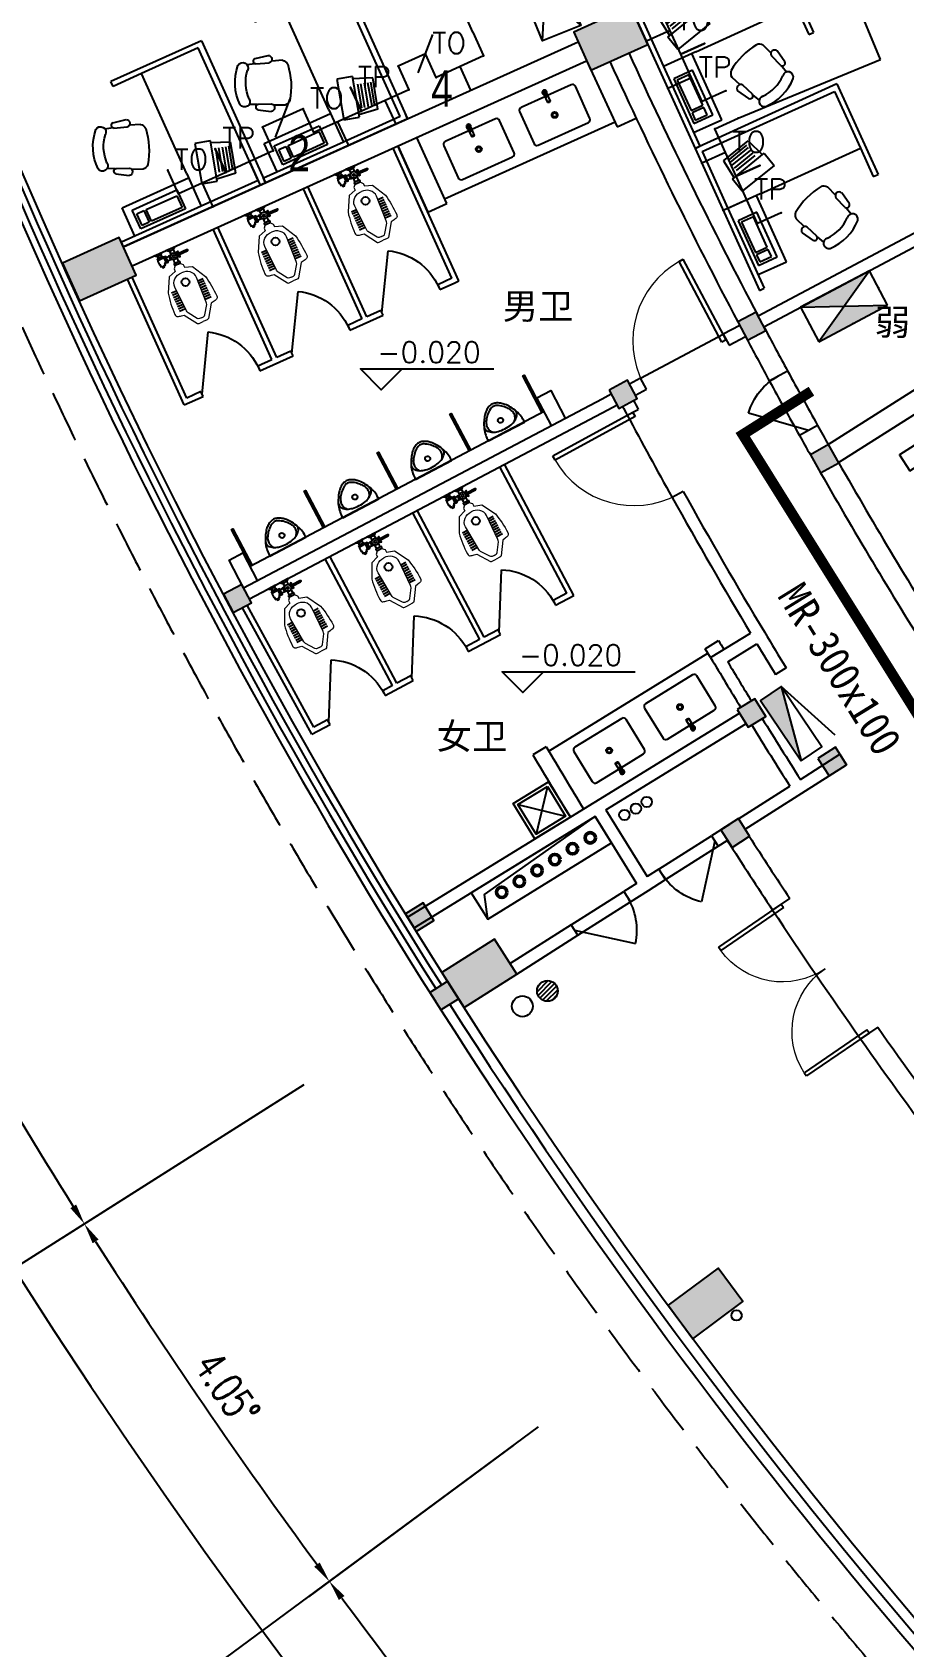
# Model space of a CAD drawing. Extents: x 13680 to 1640314, y -473492 to 65390.
# Drawn here: x 1421308 to 1429694, y -334187 to -318652 of the extents above; entities that cross this region are included whole.
import ezdxf
from ezdxf.enums import TextEntityAlignment as Align

# ---------------------------------------------------------------- set-up
doc = ezdxf.new("R2010")
doc.units = 0
doc.header["$LTSCALE"] = 1000
doc.header["$MEASUREMENT"] = 0
doc.linetypes.add('DASH', pattern=[0.35, 0.25, -0.1])
for name, color, linetype in [('0-桥架', 120, 'Continuous'), ('0-电气文字', 6, 'Continuous'), ('001', 93, 'Continuous'), ('ACS_FFG_FM_F', 7, 'Continuous'), ('AXIS', 1, 'Continuous'), ('COLUMN', 255, 'Continuous'), ('DIM-照明', 3, 'Continuous'), ('door', 2, 'Continuous'), ('EQUIP-消防', 241, 'Continuous'), ('EQUIP-通讯', 6, 'Continuous'), ('HATCH', 8, 'Continuous'), ('PUB_HATCH', 8, 'Continuous'), ('S-提资20140812', 6, 'Continuous'), ('S-消防器材提资', 2, 'Continuous'), ('TEL_TEXT', 7, 'Continuous'), ('VPIPE-废水', 31, 'DASH'), ('VPIPE-污水', 2, 'DASH'), ('VPIPE-通气', 3, 'Continuous'), ('VPIPE-雨水', 4, 'DASH'), ('WALL', 255, 'Continuous'), ('WINDOW', 2, 'Continuous'), ('WIRE-照明', 120, 'Continuous'), ('卫生间洁具', 8, 'Continuous'), ('室外建筑', 8, 'Continuous'), ('装修家具', 8, 'Continuous')]:
    doc.layers.add(name, color=color, linetype=linetype)
for name, color, linetype, lineweight in [('04071 FF-TXT', 3, 'Continuous', 25), ('74071 FF-SAN', 4, 'Continuous', 20), ('ACS_DLJ_QYG', 6, 'Continuous', 50)]:
    doc.layers.add(name, color=color, linetype=linetype, lineweight=lineweight)
doc.styles.add('-宋体', font='', dxfattribs={"width": 1.3})
doc.styles.add('_TCH_DIM_T3', font='SIMPLEX', dxfattribs={"width": 0.705882, "bigfont": 'GBCBIG'})
doc.styles.add('_TEL_DIM', font='SIMPLEX', dxfattribs={"width": 0.8, "height": 3.5, "bigfont": 'HZTXT'})
doc.styles.add('IN-C', font='')
doc.styles.add('IN-E', font='simplex.shx')
doc.styles.get("Standard").update_dxf_attribs({"font": 'haiwenrs.shx', "bigfont": 'hztxt.shx'})
doc.styles.get('-宋体').set_extended_font_data('NSimSun')
doc.styles.get('IN-C').set_extended_font_data('SimSun')
doc.linetypes.add('FENCELINE1', pattern='A,0.25,-0.1,[133,ltypeshp.shx,S=0.1,R=0,X=-0.1,Y=0],-0.1,1', length=1.45)
doc.dimstyles.new('_TCH_ARROW&&100', dxfattribs={"dimtxt": 297.5, "dimasz": 200, "dimexe": 250, "dimexo": 300, "dimgap": 126.25, "dimtad": 1, "dimdec": 0, "dimzin": 0, "dimdsep": 46, "dimtxsty": '_TCH_DIM_T3', "dimcen": 0.09, "dimclrt": 7, "dimazin": 2, "dimtfac": 1, "dimtdec": 0, "dimtix": 1, "dimtmove": 2, "dimatfit": 3, "dimfxl": 1, "dimtolj": 1, "dimtzin": 0, "dimarcsym": 0})

# ---------------------------------------------------------------- blocks, each defined once
blk = doc.blocks.new('$DorLib2D$00000228')
at = {"color": 0}
blk.add_line((0.5, 0), (0, 0.866), dxfattribs=at)
blk.add_arc((0.5, 0), 1, 120, 180, dxfattribs=at)
blk = doc.blocks.new('A$C59BC2475')
at = {"layer": '卫生间洁具', "color": 8}
for p, q in [((15, 226), (50, 150)), ((42, 238), (76, 162))]:
    blk.add_line(p, q, dxfattribs=at)
for radius in [28.6, 19]:
    blk.add_circle((120, 29), radius, dxfattribs=at)
for centre, radius, start, end in [((22, 247), 21.9, 303.7888, 284.8126), ((22, 247), 11.7, 310.7142, 277.8871), ((22, 247), 10.2, 312.6958, 275.9055), ((23, 245), 2.73, 24.3007, 204.3007), ((298, 344), 295, 199.8088, 208.7925), ((-234, 104), 295, 19.8088, 28.7925), ((42, 203), 2.73, 204.3007, 24.3007)]:
    blk.add_arc(centre, radius, start, end, dxfattribs=at)
at = {"layer": '卫生间洁具', "color": 8, "extrusion": (-1.1128e-26, -1.18513e-26, -1)}
for centre in [(59, 165), (59, 164), (63, 156)]:
    blk.add_ellipse(centre, major_axis=(-13.3, -6), ratio=0.448066, start_param=3.141593, end_param=6.283185, dxfattribs=at)
blk = doc.blocks.new('A$C44F7551D')
at = {"layer": '装修家具', "color": 8}
for p, q in [((0, 400), (850, 0)), ((850, 400), (0, 0))]:
    blk.add_line(p, q, dxfattribs=at)
blk.add_lwpolyline([(0, 400), (0, 0), (850, 0), (850, 400)], close=True, dxfattribs=at)
blk = doc.blocks.new('A$C3ECB1412')
at = {"layer": '装修家具', "color": 8}
for p, q in [((0, 1500), (0, 0)), ((0, 1500), (0, 0)), ((1500, 1500), (0, 1500)), ((0, 1500), (50, 1500)), ((50, 1444), (50, 844)), ((50, 1444), (1450, 1444)), ((1450, 1444), (1450, 844)), ((1500, 1500), (1500, 544)), ((201, 1278), (496, 1355)), ((201, 1278), (227, 1087)), ((244, 1263), (466, 1322)), ((250, 1237), (473, 1295)), ((259, 1205), (482, 1263)), ((496, 1355), (567, 1176)), ((205, 1083), (588, 1184)), ((268, 1171), (491, 1229)), ((276, 1140), (499, 1199)), ((588, 1184), (626, 1037)), ((243, 937), (205, 1083)), ((626, 1037), (243, 937)), ((50, 844), (50, 0)), ((50, 844), (50, 0)), ((390, 844), (50, 844)), ((350, 144), (350, 844)), ((390, 844), (1450, 844)), ((1450, 844), (1450, 544)), ((90, 695), (90, 223)), ((289, 695), (90, 695)), ((115, 670), (115, 347)), ((239, 670), (115, 670)), ((239, 347), (239, 670)), ((289, 223), (289, 695)), ((1008, 635), (1043, 536)), ((605, 480), (646, 383)), ((1081, 386), (1038, 507)), ((1132, 400), (1108, 527)), ((1450, 544), (1500, 544)), ((115, 347), (239, 347)), ((239, 323), (115, 323)), ((115, 323), (115, 248)), ((239, 248), (239, 323)), ((671, 223), (604, 333)), ((719, 246), (669, 365)), ((1088, 377), (1108, 304)), ((90, 223), (289, 223)), ((115, 248), (239, 248)), ((719, 236), (753, 168)), ((0, 0), (50, 0)), ((50, 144), (350, 144))]:
    blk.add_line(p, q, dxfattribs=at)
for centre, radius, start, end in [((1036, -39), 708, 96.8246, 125.3087), ((950, 594), 70.3, 35.575, 88.634), ((675, 488), 70.3, 133.4994, 186.5584), ((1074, 512), 36.8, 24.5799, 187.0599), ((639, 344), 36.8, 35.0735, 197.5535), ((1104, 401), 27.9, 213.3494, 358.8432), ((691, 242), 27.9, 223.2902, 8.784), ((795, 137), 51.9, 81.3842, 259.8017), ((800, 575), 489, 268.3277, 313.8056), ((797, 582), 394, 270.7801, 311.3533), ((1098, 254), 51.9, 322.3317, 140.7492)]:
    blk.add_arc(centre, radius, start, end, dxfattribs=at)
blk = doc.blocks.new('A$C2B4B4DE6')
at = {"layer": '卫生间洁具', "color": 8}
for points in [[(0, 400), (400, 400), (400, 0), (0, 0)], [(33, 367), (367, 367), (367, 33), (33, 33)]]:
    blk.add_lwpolyline(points, close=True, dxfattribs=at)
for points in [[(33, 367), (367, 33)], [(33, 33), (367, 367)]]:
    blk.add_lwpolyline(points, dxfattribs=at)
blk = doc.blocks.new('A$C6CAE1B6A')
at = {"color": 8}
for p, q in [((186, 387), (186, 325)), ((209, 387), (209, 326)), ((233, 387), (233, 327)), ((257, 387), (257, 328)), ((281, 387), (281, 329)), ((305, 387), (305, 330)), ((329, 387), (329, 331)), ((353, 387), (353, 332)), ((376, 387), (376, 333)), ((732, 361), (716, 361)), ((732, 338), (716, 338)), ((755, 366), (732, 366)), ((755, 331), (732, 331)), ((770, 391), (770, 311)), ((664, 240), (622, 240)), ((663, 201), (622, 201)), ((753, 240), (714, 240)), ((753, 201), (715, 201)), ((770, 268), (770, 172)), ((186, 53), (186, 115)), ((209, 53), (209, 114)), ((233, 53), (233, 113)), ((257, 53), (257, 112)), ((281, 53), (281, 111)), ((305, 53), (305, 110)), ((329, 53), (329, 109)), ((353, 53), (353, 108)), ((376, 53), (376, 107))]:
    blk.add_line(p, q, dxfattribs=at)
for points in [[(716, 374), (712, 374), (712, 378), (706, 378), (706, 382), (671, 382), (671, 376), (646, 376), (646, 363), (631, 363), (631, 344), (646, 344), (646, 329), (661, 329), (661, 324), (667, 324), (667, 313), (707, 313), (719, 321)], [(605, 247), (605, 193)], [(622, 193), (622, 247)], [(669, 245), (669, 263), (712, 263), (712, 243)], [(712, 197), (712, 178), (669, 178), (669, 195)], [(683, 167), (683, 83), (686, 80), (686, 76), (690, 76)], [(697, 167), (697, 83), (694, 80), (694, 76), (690, 76)]]:
    blk.add_lwpolyline(points, dxfattribs=at)
for points in [[(719, 313), (660, 313), (660, 293), (719, 293)], [(732, 379), (716, 379), (716, 321), (732, 321)], [(718, 178), (662, 178), (662, 167), (718, 167)], [(671, 293), (709, 293), (709, 263), (671, 263)]]:
    blk.add_lwpolyline(points, close=True, dxfattribs=at)
for centre, radius in [((416, 220), 37.7), ((689, 220), 32.4), ((689, 220), 12)]:
    blk.add_circle(centre, radius, dxfattribs=at)
for centre, radius, start, end in [((808, 351), 55, 133.5861, 226.4139), ((614, 239), 12, 43.7102, 136.2898), ((614, 201), 12, 223.7102, 316.2898), ((817, 220), 67.5, 135.0245, 224.9756)]:
    blk.add_arc(centre, radius, start, end, dxfattribs=at)
at = {"layer": '74071 FF-SAN', "color": 8}
for points in [[(605, 220), (605, 244), (578, 269), (551, 269), (526, 343), (387, 417, 0.052543), (173, 440, 0.132929), (154, 435, 0.161391), (145, 425, 0.043176), (139, 407, 0.005173), (135, 387), (130, 361), (5, 279, 0.19508), (0, 262), (0, 220)], [(41, 220), (41, 242, -0.210701), (52, 261), (136, 319, -0.078002), (159, 324), (413, 335, -0.245665), (487, 300, -0.196051), (513, 220, -0.196051)], [(605, 220), (605, 196), (578, 171), (551, 171), (526, 97), (387, 23, -0.052543), (173, 0, -0.132929), (154, 5, -0.161391), (145, 15, -0.043176), (139, 33, -0.005173), (135, 53), (130, 79), (5, 161, -0.19508), (0, 178), (0, 220)], [(41, 220), (41, 198, 0.210701), (52, 179), (136, 121, 0.078002), (159, 116), (413, 105, 0.245665), (487, 140, 0.196051), (513, 220, 0.196051)]]:
    blk.add_lwpolyline(points, format="xyb", dxfattribs=at)
blk = doc.blocks.new('A$C2BEA3424')
at = {"layer": '卫生间洁具', "color": 8}
for points in [[(46, 0), (389, 187, 0.056281), (357, 240, 0.051243), (311, 287, 0.047086), (253, 329, 0.038643), (200, 354, 0.050944), (157, 365, 0.073316), (111, 366, 0.092337), (75, 355, 0.092337), (46, 331, 0.073316), (22, 292, 0.050944), (8, 249, 0.038643), (1, 191, 0.047086), (3, 120, 0.051243), (19, 56, 0.056281)], [(147, 222, -0.999985), (171, 179, -0.999985)]]:
    blk.add_lwpolyline(points, format="xyb", close=True, dxfattribs=at)
for points in [[(295, 196, 0.099174), (299, 234, 0.110283), (288, 267, 0.092873), (261, 297, 0.05733), (232, 315, 0.037877), (184, 333, 0.072182), (122, 342, 0.124936), (87, 333), (87, 333, 0.124936), (60, 308, 0.072182), (34, 252, 0.037877), (23, 201, 0.05733), (22, 167, 0.092873), (34, 128, 0.110283), (55, 102, 0.099174), (89, 84)], [(2, 135, 0.078162), (12, 112, 0.158684), (36, 94, 0.087457), (89, 84, 0.073385), (138, 92, 0.051629), (203, 119), (203, 119, 0.051629), (262, 159, 0.073385), (295, 197, 0.087457), (316, 246, 0.158684), (313, 276, 0.078162), (299, 297)]]:
    blk.add_lwpolyline(points, format="xyb", dxfattribs=at)
blk = doc.blocks.new('xfx-gz')
at = {"layer": 'S-消防器材提资'}
blk.add_hatch(color=8, dxfattribs=at).paths.add_polyline_path([(0, 240), (0, 0), (700, 0)])
at = {"layer": 'S-消防器材提资', "color": 8}
for p, q in [((678, 408), (0, 240)), ((0, 240), (700, 0))]:
    blk.add_line(p, q, dxfattribs=at)
blk.add_lwpolyline([(700, 0), (700, 240), (0, 240), (0, 0)], close=True, dxfattribs=at)
blk = doc.blocks.new('yg')
at = {"layer": 'VPIPE-雨水', "linetype": 'Continuous'}
blk.add_circle((397873, 266724), 50, dxfattribs=at)
blk = doc.blocks.new('$DorLib2D$00000114')
at = {"color": 0}
blk.add_line((0.5, 0), (-0.207, 0.707), dxfattribs=at)
blk.add_arc((0.5, 0), 1, 135, 180, dxfattribs=at)
blk = doc.blocks.new('$DorLib2D$00000001')
for p, q in [((0.45, 0.975), (0.5, 0.975)), ((0.45, 0), (0.45, 0.975)), ((0.5, 0), (0.5, 0.975)), ((0.5, 0), (0.45, 0))]:
    blk.add_line(p, q)
at = {"lineweight": 13}
blk.add_arc((0.475, 0), 0.975, 91.4693, 180, dxfattribs=at)
blk = doc.blocks.new('$DorLib2D$00000002')
for p, q in [((-0.5, 0), (-0.5, 0.4875)), ((-0.475, 0.4875), (-0.5, 0.4875)), ((-0.475, 0), (-0.475, 0.4875)), ((0.475, 0), (0.475, 0.4875)), ((0.475, 0.4875), (0.5, 0.4875)), ((0.5, 0), (0.5, 0.4875)), ((-0.5, 0), (-0.475, 0)), ((0.5, 0), (0.475, 0))]:
    blk.add_line(p, q)
at = {"lineweight": 13}
for centre, start, end in [((-0.4875, 0), 0, 88.53072), ((0.4875, 0), 91.46928, 180)]:
    blk.add_arc(centre, 0.4875, start, end, dxfattribs=at)
blk = doc.blocks.new('_FZH')
blk.add_lwpolyline([(-0.5, -0.5), (0.5, -0.5), (0.5, 0.5), (-0.5, 0.5)], close=True)
at = {"layer": 'PUB_HATCH'}
blk.add_solid([(-0.5, -0.5), (0.5, -0.5), (-0.5, 0.5), (0.5, 0.5)], dxfattribs=at)
blk = doc.blocks.new('*D198')
at = {"layer": 'AXIS', "color": 0, "lineweight": -2, "transparency": 16777216}
for p, q in [((1417081, -314351), (1414728, -315035)), ((1419858, -321879), (1417625, -322887))]:
    blk.add_line(p, q, dxfattribs=at)
blk.add_arc((1471625, -298505), 59000, 196.39422, 204.10568, dxfattribs=at)
at = {"layer": 'AXIS', "color": 0, "transparency": 16777216}
for points in [[(1414992, -315167), (1415056, -315148), (1414968, -314965)], [(1417801, -322588), (1417740, -322615), (1417852, -322784)]]:
    blk.add_solid(points, dxfattribs=at)
at = {"layer": 'Defpoints', "color": 0, "transparency": 16777216}
for p in [(1471625, -298505), (1417369, -314268), (1415806, -317616), (1420131, -321755)]:
    blk.add_point(p, dxfattribs=at)
at = {"layer": 'AXIS', "color": 7, "transparency": 16777216, "insert": (1416530, -318830), "char_height": 297.5, "attachment_point": 5, "rotation": 290.25, "style": '_TCH_DIM_T3'}
blk.add_mtext('\\A1;8.1°', dxfattribs=at)
blk = doc.blocks.new('*D199')
at = {"layer": 'AXIS', "color": 0, "lineweight": -2, "transparency": 16777216}
for p, q in [((1419858, -321879), (1417625, -322887)), ((1423667, -328940), (1421599, -330252))]:
    blk.add_line(p, q, dxfattribs=at)
blk.add_arc((1471625, -298505), 59000, 204.49413, 212.20578, dxfattribs=at)
at = {"layer": 'AXIS', "color": 0, "transparency": 16777216}
for points in [[(1417905, -322980), (1417965, -322952), (1417852, -322784)], [(1421731, -329932), (1421675, -329967), (1421810, -330119)]]:
    blk.add_solid(points, dxfattribs=at)
at = {"layer": 'Defpoints', "color": 0, "transparency": 16777216}
for p in [(1471625, -298505), (1420131, -321755), (1419056, -325290), (1423921, -328779)]:
    blk.add_point(p, dxfattribs=at)
at = {"layer": 'AXIS', "color": 7, "transparency": 16777216, "insert": (1419944, -326391), "char_height": 297.5, "attachment_point": 5, "rotation": 298.35, "style": '_TCH_DIM_T3'}
blk.add_mtext('\\A1;8.1°', dxfattribs=at)
blk = doc.blocks.new('*D200')
at = {"layer": 'AXIS', "color": 0, "lineweight": -2, "transparency": 16777216}
for p, q in [((1423667, -328940), (1421599, -330252)), ((1425937, -332251), (1423966, -333706))]:
    blk.add_line(p, q, dxfattribs=at)
blk.add_arc((1471625, -298505), 59000, 212.59422, 216.25576, dxfattribs=at)
at = {"layer": 'AXIS', "color": 0, "transparency": 16777216}
for points in [[(1421889, -330305), (1421946, -330269), (1421810, -330119)], [(1424075, -333377), (1424022, -333417), (1424167, -333558)]]:
    blk.add_solid(points, dxfattribs=at)
at = {"layer": 'Defpoints', "color": 0, "transparency": 16777216}
for p in [(1471625, -298505), (1423921, -328779), (1422569, -331283), (1426178, -332073)]:
    blk.add_point(p, dxfattribs=at)
at = {"layer": 'AXIS', "color": 7, "transparency": 16777216, "insert": (1423185, -331704), "char_height": 297.5, "attachment_point": 5, "rotation": 304.425, "style": '_TCH_DIM_T3'}
blk.add_mtext('\\A1;4.05°', dxfattribs=at)
blk = doc.blocks.new('*D201')
at = {"layer": 'AXIS', "color": 0, "lineweight": -2, "transparency": 16777216}
for p, q in [((1425937, -332251), (1423966, -333706)), ((1428435, -335394), (1426572, -336985))]:
    blk.add_line(p, q, dxfattribs=at)
blk.add_arc((1471625, -298505), 59000, 216.6442, 220.30638, dxfattribs=at)
at = {"layer": 'AXIS', "color": 0, "transparency": 16777216}
for points in [[(1424259, -333738), (1424313, -333699), (1424167, -333558)], [(1426658, -336649), (1426607, -336692), (1426762, -336823)]]:
    blk.add_solid(points, dxfattribs=at)
at = {"layer": 'Defpoints', "color": 0, "transparency": 16777216}
for p in [(1471625, -298505), (1426178, -332073), (1425006, -334666), (1428663, -335199)]:
    blk.add_point(p, dxfattribs=at)
at = {"layer": 'AXIS', "color": 7, "transparency": 16777216, "insert": (1425651, -335042), "char_height": 297.5, "attachment_point": 5, "rotation": 308.4753, "style": '_TCH_DIM_T3'}
blk.add_mtext('\\A1;4.05°', dxfattribs=at)
blk = doc.blocks.new('*D202')
at = {"layer": 'AXIS', "color": 0, "lineweight": -2, "transparency": 16777216}
for p, q in [((1428435, -335394), (1426572, -336985)), ((1431147, -338352), (1429401, -340071))]:
    blk.add_line(p, q, dxfattribs=at)
blk.add_arc((1471625, -298505), 59000, 220.69483, 224.35579, dxfattribs=at)
at = {"layer": 'AXIS', "color": 0, "transparency": 16777216}
for points in [[(1426867, -336996), (1426917, -336953), (1426762, -336823)], [(1429463, -339729), (1429416, -339776), (1429580, -339895)]]:
    blk.add_solid(points, dxfattribs=at)
at = {"layer": 'Defpoints', "color": 0, "transparency": 16777216}
for p in [(1471625, -298505), (1428663, -335199), (1427677, -337869), (1431361, -338141)]:
    blk.add_point(p, dxfattribs=at)
at = {"layer": 'AXIS', "color": 7, "transparency": 16777216, "insert": (1428346, -338198), "char_height": 297.5, "attachment_point": 5, "rotation": 312.5253, "style": '_TCH_DIM_T3'}
blk.add_mtext('\\A1;4.05°', dxfattribs=at)
blk = doc.blocks.new('*D203')
at = {"layer": 'AXIS', "color": 0, "lineweight": -2, "transparency": 16777216}
for p, q in [((1431147, -338352), (1429401, -340071)), ((1434063, -341111), (1432443, -342949))]:
    blk.add_line(p, q, dxfattribs=at)
blk.add_arc((1471625, -298505), 59000, 224.74423, 228.40578, dxfattribs=at)
at = {"layer": 'AXIS', "color": 0, "transparency": 16777216}
for points in [[(1429696, -340061), (1429744, -340014), (1429580, -339895)], [(1432480, -342604), (1432436, -342654), (1432608, -342761)]]:
    blk.add_solid(points, dxfattribs=at)
at = {"layer": 'Defpoints', "color": 0, "transparency": 16777216}
for p in [(1471625, -298505), (1431361, -338141), (1430566, -340874), (1434261, -340886)]:
    blk.add_point(p, dxfattribs=at)
at = {"layer": 'AXIS', "color": 7, "transparency": 16777216, "insert": (1431257, -341155), "char_height": 297.5, "attachment_point": 5, "rotation": 316.575, "style": '_TCH_DIM_T3'}
blk.add_mtext('\\A1;4.05°', dxfattribs=at)
blk = doc.blocks.new('*D209')
at = {"layer": 'AXIS', "color": 0, "lineweight": -2, "transparency": 16777216}
for p, q in [((1414825, -298505), (1411575, -298505)), ((1462740, -354605), (1462231, -357815))]:
    blk.add_line(p, q, dxfattribs=at)
blk.add_arc((1471625, -298505), 59800, 180.19165, 260.80826, dxfattribs=at)
at = {"layer": 'AXIS', "color": 0, "transparency": 16777216}
for points in [[(1411792, -298705), (1411859, -298705), (1411825, -298505)], [(1462078, -357504), (1462068, -357570), (1462270, -357569)]]:
    blk.add_solid(points, dxfattribs=at)
at = {"layer": 'Defpoints', "color": 0, "transparency": 16777216}
for p in [(1415125, -298505), (1471625, -298505), (1418343, -325653), (1462787, -354309)]:
    blk.add_point(p, dxfattribs=at)
at = {"layer": 'AXIS', "color": 7, "transparency": 16777216, "insert": (1426362, -337163), "char_height": 297.5, "attachment_point": 5, "rotation": 310.5, "style": '_TCH_DIM_T3'}
blk.add_mtext('\\A1;81°', dxfattribs=at)
blk = doc.blocks.new('bg')
blk.add_lwpolyline([(2, 2), (0, 0), (-2, 2), (10.82, 2)])
at = {"color": 7, "style": 'IN-E'}
blk.add_attdef('LEVEL', (2, 2.61), '', height=2, dxfattribs=at)
blk = doc.blocks.new('$equip$00001847')
for p, q in [((-0.5, 0.499), (-0.5, 0.999)), ((0.5, 0.999), (0.5, 0.499)), ((0.5, 0.499), (-0.5, 0.499)), ((0, 0.5), (0, 0))]:
    blk.add_line(p, q)
for p in [(-0.5, 0.999), (0.5, 0.999), (-0.5, 0.499), (0.5, 0.499), (0, 0)]:
    blk.add_point(p)
at = {"color": 7, "style": '_TEL_DIM'}
blk.add_attdef('$TEXT$', text='', height=0.4, dxfattribs=at).set_placement((0, 0.999), align=Align.MIDDLE_CENTER)
at = {"color": 7, "style": '_TEL_DIM', "flags": 1}
blk.add_attdef('A', text='', height=0.00002, dxfattribs=at).set_placement((0, 0), align=Align.MIDDLE_CENTER)
blk = doc.blocks.new('$equip$00001921')
for p, q in [((0.65, 0.325), (-0.65, 0.325)), ((0.65, 0.325), (-0.65, -0.325)), ((-0.65, 0.325), (0.65, -0.325)), ((-0.65, 0.325), (-0.65, -0.325)), ((0.65, -0.325), (0.65, 0.325)), ((-0.65, -0.325), (0.65, -0.325))]:
    blk.add_line(p, q)
for p in [(0, 0.325), (-0.65, 0), (0.65, 0), (0, -0.325)]:
    blk.add_point(p)
for points in [[(-0.65, 0.325), (0, 0), (0.65, 0.325)], [(0, 0), (-0.65, -0.325), (0.65, -0.325)]]:
    blk.add_solid(points)
at = {"layer": 'TEL_TEXT', "style": '_TEL_DIM', "flags": 1}
blk.add_attdef('A', text='', height=0.00002, dxfattribs=at).set_placement((0, 0), align=Align.MIDDLE_CENTER)
blk = doc.blocks.new('$TelecSys$00000095')
blk.add_line((0.4, 0.4), (-0.4, -0.4))
at = {"width": 0.8}
blk.add_attdef('N', text='', height=1, dxfattribs=at).set_placement((-0.017, 1.056), align=Align.MIDDLE)

msp = doc.modelspace()

# ---------------------------------------------------------------- hatches: boundary and pattern name
at = {"layer": '001'}
h = msp.add_hatch(dxfattribs=at)
h.set_pattern_fill('ANSI31', color=256, scale=20, style=0)
h.set_pattern_definition([(45, (829375.59, 1601875.342), (-22.4506403, 22.4506403), [])])
edge = h.paths.add_edge_path()
edge.add_arc((1426265.427, -327876.621), 100, 0, 360)
at = {"layer": 'PUB_HATCH'}
msp.add_hatch(color=256, dxfattribs=at).paths.add_polyline_path([(1425240.846, -328059.666), (1425409.687, -327952.516), (1425302.522, -327783.65), (1425133.68, -327890.801)])

# ---------------------------------------------------------------- linework, layer by layer
at = {"layer": '0-桥架', "color": 120, "const_width": 100}
msp.add_lwpolyline([(1428806.143, -322105.272), (1428144.84, -322522.954), (1430339.396, -326036.875)], dxfattribs=at)
at = {"layer": '001'}
for centre in [(1426265.427, -327876.621), (1426024.679, -328024.418)]:
    msp.add_circle(centre, 100, dxfattribs=at)
at = {"layer": 'ACS_DLJ_QYG'}
for centre in [(1426677.621, -326403.487), (1426507.276, -326508.285), (1426166.585, -326717.879), (1426336.931, -326613.082), (1425996.24, -326822.676), (1425825.895, -326927.473)]:
    msp.add_circle(centre, 50, dxfattribs=at)
at = {"layer": 'ACS_FFG_FM_F'}
msp.add_lwpolyline([(1425531.376, -326933.477), (1425692.124, -327186.775), (1426883.917, -326452.694), (1426726.737, -326197.201)], close=True, dxfattribs=at)
msp.add_lwpolyline([(1425692.124, -327186.775), (1425660.028, -326947.719), (1426726.737, -326197.201)], dxfattribs=at)
at = {"layer": 'AXIS'}
for p, q in [((1423920.771, -328778.974), (1420543.459, -330922.281)), ((1426178.063, -332072.583), (1422960.56, -334449.066))]:
    msp.add_line(p, q, dxfattribs=at)
at = {"layer": 'door'}
for p, q in [((1427162.555, -321980.64), (1427957.208, -321558.116)), ((1427339.14, -326704.361), (1427845.737, -326382.865)), ((1427403.439, -326805.68), (1427910.036, -326484.184)), ((1426494.673, -327240.276), (1427001.27, -326918.78)), ((1426558.972, -327341.595), (1427065.569, -327020.099))]:
    msp.add_line(p, q, dxfattribs=at)
for centre, radius, start, end in [((1471625.308, -298504.757), 49200.009, 208.5331751, 209.2319084), ((1471625.308, -298504.757), 49000.009, 208.5317492, 209.2333344), ((1471625.217, -298505.02), 50560, 208.1234915, 209.1434062), ((1471625.299, -298504.76), 51800, 213.5061566, 215.1653591)]:
    msp.add_arc(centre, radius, start, end, dxfattribs=at)
at = {"layer": 'VPIPE-废水', "linetype": 'Continuous'}
msp.add_circle((1427220.874, -326058.001), 50, dxfattribs=at)
at = {"layer": 'VPIPE-污水', "linetype": 'Continuous'}
msp.add_circle((1427006.483, -326182.679), 50, dxfattribs=at)
at = {"layer": 'VPIPE-通气', "linetype": 'Continuous'}
msp.add_circle((1427117.15, -326122.246), 50, dxfattribs=at)
at = {"layer": 'WALL', "color": 0}
for p, q in [((1422186.092, -320717.697), (1426560.827, -318742.431)), ((1422268.391, -320899.979), (1426643.129, -318924.711)), ((1426643.119, -318924.692), (1426937.094, -319560.028)), ((1426937.094, -319560.028), (1427119.36, -319477.632)), ((1425296.523, -320300.773), (1425008.463, -319662.791)), ((1424826.182, -319745.094), (1425114.242, -320383.076)), ((1425114.242, -320383.076), (1425296.523, -320300.773)), ((1428292.506, -321379.835), (1430411.383, -320253.208)), ((1428348.657, -321485.887), (1430467.535, -320359.26)), ((1428968.905, -322617.661), (1430996.541, -321328.05)), ((1428115.744, -321473.821), (1427957.208, -321558.116)), ((1427957.208, -321558.116), (1428013.544, -321664.07)), ((1428013.544, -321664.07), (1428171.896, -321579.872)), ((1429067.804, -322791.785), (1431091.541, -321504.653)), ((1427162.555, -321980.64), (1427056.034, -322037.279)), ((1427218.892, -322086.594), (1427162.555, -321980.64)), ((1428401.098, -322006.003), (1428576.224, -321909.399)), ((1423341.218, -323996.416), (1426791.457, -322177.957)), ((1426791.264, -322178.059), (1426879.444, -322131.173)), ((1427112.186, -322143.331), (1427218.892, -322086.594)), ((1423397.37, -324102.468), (1426847.408, -322284.115)), ((1426847.6, -322284.013), (1426935.596, -322237.225)), ((1427034.65, -322337.665), (1427139.979, -322280.158)), ((1428866.033, -322434.766), (1428690.908, -322531.371)), ((1427571.262, -323070.091), (1427465.934, -323127.598)), ((1427784.036, -324583.996), (1427912.981, -324504.669)), ((1427836.435, -324669.169), (1428219.744, -324433.355)), ((1428000.324, -324709.234), (1428281.41, -324536.309)), ((1427836.435, -324669.169), (1427784.036, -324583.996)), ((1428562.317, -324768.689), (1428459.868, -324831.172)), ((1426714.962, -326063.555), (1428112.976, -325203.491)), ((1426828.944, -326134.323), (1428175.854, -325305.698)), ((1426252.113, -325526.441), (1426124.354, -325605.039)), ((1428700.193, -325840.61), (1429080.57, -325599.216)), ((1429080.57, -325599.216), (1429144.869, -325700.535)), ((1428713.942, -325974.01), (1429144.869, -325700.535)), ((1428103.236, -326219.451), (1428598.874, -325904.909)), ((1424919.144, -327168.349), (1426714.962, -326063.555)), ((1428168.25, -326320.316), (1428713.942, -325974.01)), ((1424982.022, -327270.556), (1426726.737, -326197.201)), ((1426726.737, -326197.201), (1427123.093, -326841.469)), ((1426828.944, -326134.323), (1427224.422, -326777.163)), ((1428016.571, -326274.45), (1427845.737, -326382.865)), ((1427845.737, -326382.865), (1427910.036, -326484.184)), ((1428016.571, -326274.45), (1428038.63, -326260.451)), ((1427910.036, -326484.184), (1427996.604, -326429.246)), ((1427339.14, -326704.361), (1427224.422, -326777.163)), ((1427403.439, -326805.68), (1427339.14, -326704.361)), ((1427123.093, -326841.469), (1427001.27, -326918.78)), ((1427237.349, -326911.084), (1427403.439, -326805.68)), ((1427001.27, -326918.78), (1427065.569, -327020.099)), ((1427065.569, -327020.099), (1427237.349, -326911.084)), ((1428433.086, -327099.737), (1428598.253, -326986.917)), ((1424919.144, -327168.349), (1424982.022, -327270.556)), ((1426494.673, -327240.276), (1425905.592, -327614.118)), ((1426558.972, -327341.595), (1426494.673, -327240.276)), ((1425969.891, -327715.438), (1426558.972, -327341.595)), ((1425133.68, -327890.801), (1425302.522, -327783.65)), ((1425302.522, -327783.65), (1425409.687, -327952.516)), ((1425133.68, -327890.801), (1425240.846, -328059.666)), ((1425240.846, -328059.666), (1425409.687, -327952.516)), ((1429444.315, -328225.537), (1429279.148, -328338.357))]:
    msp.add_line(p, q, dxfattribs=at)
msp.add_lwpolyline([(1429751.832, -322872.845), (1430878.587, -322156.211), (1430779.805, -322000.898), (1429653.051, -322717.532)], close=True, dxfattribs=at)
for points in [[(1426304.897, -322434.4), (1426165.02, -322169.006), (1426297.717, -322099.067), (1426437.594, -322364.462)], [(1423341.322, -323996.362), (1423201.445, -323730.967), (1423334.142, -323661.028), (1423474.019, -323926.423)]]:
    msp.add_lwpolyline(points, dxfattribs=at)
for centre, radius, start, end in [((1471625.307, -298504.757), 49200.008, 204.5323196, 207.7840059), ((1471625.307, -298504.757), 49000.008, 204.5327937, 207.8292547), ((1471625.308, -298504.757), 49000.009, 207.9695711, 208.5317491), ((1471625.308, -298504.757), 49200.009, 208.0169157, 208.5331752), ((1471625.217, -298505.02), 50440, 208.0138252, 208.1222783), ((1471625.217, -298505.02), 50560, 208.013555, 208.1234916), ((1471625.308, -298504.757), 49000.009, 209.2333344, 209.4787024), ((1471625.308, -298504.757), 49200.009, 209.2319084, 209.482072), ((1471625.307, -298504.757), 49000.008, 209.7128547, 212.1661365), ((1471625.307, -298504.757), 49200.008, 209.7149818, 212.1670872), ((1471625.217, -298505.02), 50560, 209.1434062, 210.8520578), ((1471625.217, -298505.02), 50440, 209.1446194, 210.9192967), ((1471752.976, -298426.422), 51010, 210.7463229, 210.8586564), ((1471625.217, -298505.02), 50560, 210.9880543, 211.3786337), ((1471625.217, -298505.02), 50440, 210.9192967, 211.3786337), ((1471625.216, -298505.02), 51010, 210.8586564, 211.487896), ((1471625.216, -298505.02), 50890, 210.9920226, 211.4876316), ((1471625.216, -298505.02), 51010, 211.7125414, 212.4896608), ((1471625.216, -298505.02), 50890, 211.7128068, 212.4898723), ((1469964.349, -299526.793), 51010, 210.7463229, 211.5326129), ((1470092.108, -299448.195), 51010, 210.7463229, 211.5326129), ((1471625.299, -298504.76), 51600, 212.710331, 213.5029411), ((1471625.299, -298504.76), 51800, 212.6212197, 213.5061568), ((1471625.299, -298504.76), 51600, 215.1685747, 216.6879532), ((1471625.299, -298504.76), 51800, 215.165359, 216.6879532)]:
    msp.add_arc(centre, radius, start, end, dxfattribs=at)
at = {"layer": 'WINDOW'}
for centre, radius, start, end in [((1471625.299, -298504.76), 55000, 179.5833214, 212.4), ((1471625.299, -298504.76), 54933, 179.6526966, 212.2956987), ((1471625.299, -298504.76), 54867, 179.7212014, 212.2955732), ((1471625.299, -298504.76), 54800, 179.7909126, 261.2080234), ((1471615.196, -298514.696), 54985.864, 212.5010997, 228.4968484)]:
    msp.add_arc(centre, radius, start, end, dxfattribs=at)
at = {"layer": 'WINDOW', "linetype": 'FENCELINE1', "ltscale": 0.5}
msp.add_arc((1471615.226, -298514.667), 54885.906, 212.501293, 228.4966575, dxfattribs=at)
at = {"layer": 'WIRE-照明'}
for p, q in [((1425548.146, -318651.616), (1423992.543, -315096.553)), ((1429469.948, -318913.973), (1427954.414, -315254.796)), ((1428102.859, -319478.318), (1429469.948, -318913.973))]:
    msp.add_line(p, q, dxfattribs=at)
at = {"layer": 'WIRE-照明', "linetype": 'Continuous'}
for p, q in [((1425092.444, -318857.373), (1424827.802, -318976.864)), ((1423916.399, -319388.378), (1423522.736, -319566.123))]:
    msp.add_line(p, q, dxfattribs=at)
at = {"layer": '卫生间洁具', "color": 9}
for p, q in [((1425275.95, -320255.202), (1426916.092, -319514.65)), ((1425346.613, -321019.236), (1424780.608, -319765.671)), ((1425412.759, -321044.231), (1424826.178, -319745.095)), ((1423914.774, -320156.609), (1424480.78, -321410.175)), ((1424526.35, -321389.599), (1423960.345, -320136.034)), ((1423614.865, -321801.15), (1423048.859, -320547.585)), ((1423660.435, -321780.574), (1423094.429, -320527.009)), ((1422769.607, -322237.658), (1422223.675, -321028.551)), ((1422794.602, -322171.513), (1422269.245, -321007.976)), ((1425346.613, -321019.236), (1425209.903, -321080.963)), ((1425209.903, -321080.963), (1425230.479, -321126.534)), ((1425230.479, -321126.534), (1425367.189, -321064.806)), ((1425367.189, -321064.806), (1425412.759, -321044.231)), ((1425367.189, -321064.806), (1425367.189, -321064.806)), ((1424480.78, -321410.175), (1424344.07, -321471.902)), ((1424364.645, -321517.472), (1424683.637, -321373.442)), ((1424663.061, -321327.872), (1424526.35, -321389.599)), ((1424683.637, -321373.442), (1424663.061, -321327.872)), ((1424344.07, -321471.902), (1424364.645, -321517.472)), ((1423797.228, -321718.81), (1423660.435, -321780.574)), ((1423817.803, -321764.38), (1423797.228, -321718.81)), ((1423478.154, -321862.877), (1423614.865, -321801.15)), ((1423478.154, -321862.877), (1423498.73, -321908.447)), ((1423498.73, -321908.447), (1423817.803, -321764.38)), ((1422769.607, -322237.658), (1422951.888, -322155.356)), ((1422931.312, -322109.785), (1422794.602, -322171.513)), ((1422951.888, -322155.356), (1422931.312, -322109.785)), ((1422790.185, -322283.234), (1422790.185, -322283.234)), ((1426234.958, -322301.703), (1423404.08, -323793.726)), ((1426453.338, -324050.408), (1425808.743, -322831.938)), ((1426520.916, -324071.224), (1425852.939, -322808.557)), ((1424968.167, -323274.575), (1425613.602, -324494.642)), ((1425657.799, -324471.261), (1425012.399, -323251.262)), ((1424773.787, -324938.918), (1424127.813, -323717.833)), ((1424817.984, -324915.537), (1424172.01, -323694.453)), ((1426453.338, -324050.408), (1426320.748, -324120.55)), ((1426344.129, -324164.747), (1426520.916, -324071.224)), ((1423997.537, -325406.132), (1423330.515, -324188.908)), ((1424017.708, -325338.896), (1423374.707, -324165.509)), ((1426320.748, -324120.55), (1426344.129, -324164.747)), ((1425613.602, -324494.642), (1425481.013, -324564.784)), ((1425504.393, -324608.98), (1425813.77, -324445.315)), ((1425790.389, -324401.119), (1425657.799, -324471.261)), ((1425813.77, -324445.315), (1425790.389, -324401.119)), ((1425481.013, -324564.784), (1425504.393, -324608.98)), ((1426273.516, -325571.978), (1427810.231, -324626.584)), ((1424950.653, -324845.353), (1424817.984, -324915.537)), ((1424974.034, -324889.549), (1424950.653, -324845.353)), ((1424773.787, -324938.918), (1424680.634, -324988.109)), ((1424680.634, -324988.109), (1424704.014, -325032.305)), ((1424704.014, -325032.305), (1424974.034, -324889.549)), ((1423997.537, -325406.132), (1424173.655, -325312.874)), ((1424150.274, -325268.678), (1424017.708, -325338.896)), ((1424173.655, -325312.874), (1424150.274, -325268.678))]:
    msp.add_line(p, q, dxfattribs=at)
for points in [[(1426240.029, -319271.282), (1426011.818, -319374.327, 0.414213562), (1425996.822, -319414.014), (1426136.74, -319723.89, 0.414213562), (1426176.428, -319738.886), (1426659.469, -319520.778, 0.414213562), (1426674.465, -319481.09), (1426534.547, -319171.215, 0.414213562), (1426494.859, -319156.218), (1426266.648, -319259.263)], [(1425510.911, -319600.502), (1425282.699, -319703.547, 0.414213562), (1425267.703, -319743.234), (1425407.622, -320053.11, 0.414213562), (1425447.309, -320068.106), (1425930.35, -319849.998, 0.414213562), (1425945.347, -319810.31), (1425805.428, -319500.435, 0.414213562), (1425765.741, -319485.438), (1425537.529, -319588.483)], [(1427658.382, -325307.052), (1427871.65, -325175.845, 0.414213562), (1427881.482, -325134.574), (1427703.323, -324844.989, 0.414213562), (1427662.051, -324835.157), (1427210.639, -325112.875, 0.414213562), (1427200.808, -325154.147), (1427378.966, -325443.732, 0.414213562), (1427420.238, -325453.563), (1427633.506, -325322.356)], [(1426977.005, -325726.249), (1427190.273, -325595.042, 0.414213562), (1427200.105, -325553.771), (1427021.946, -325264.186, 0.414213562), (1426980.675, -325254.354), (1426529.263, -325532.072, 0.414213562), (1426519.431, -325573.344), (1426697.59, -325862.929, 0.414213562), (1426738.861, -325872.76), (1426952.129, -325741.553)]]:
    msp.add_lwpolyline(points, format="xyb", dxfattribs=at)
for points in [[(1426215.376, -322312.512), (1426028.802, -321958.517), (1426041.829, -321951.651), (1426228.403, -322305.646)], [(1425514.292, -322682.02), (1425327.718, -322328.026), (1425340.745, -322321.16), (1425527.319, -322675.154)], [(1424813.207, -323051.529), (1424626.633, -322697.535), (1424639.66, -322690.669), (1424826.234, -323044.663)], [(1424112.123, -323421.038), (1423925.549, -323067.043), (1423938.576, -323060.177), (1424125.15, -323414.172)], [(1423411.038, -323790.547), (1423224.464, -323436.552), (1423237.491, -323429.686), (1423424.065, -323783.681)]]:
    msp.add_lwpolyline(points, dxfattribs=at)
at = {"layer": '室外建筑', "linetype": 'DASH', "ltscale": 2}
msp.add_arc((1471625.299, -298504.76), 55400, 179.1726169, 261.8263191, dxfattribs=at)

# ---------------------------------------------------------------- block references
at = {"color": 9, "rotation": 359.2367103465567}
for p in [(1425652.506, -322583.807), (1424951.422, -322953.316), (1424250.337, -323322.825), (1423549.253, -323692.334)]:
    msp.add_blockref('A$C2BEA3424', p, dxfattribs=at)
at = {"layer": '04071 FF-TXT', "color": 9}
ref = msp.add_blockref('bg', (1424666.813, -322091.373), dxfattribs=dict(at, xscale=100, yscale=100, zscale=100))
ref.add_attrib('LEVEL', '-0.020', (1424629.083, -321830.833), dxfattribs={"layer": '0', "color": 7, "height": 200, "style": 'IN-E'})
ref = msp.add_blockref('bg', (1426029.119, -325005.881), dxfattribs=dict(at, xscale=100, yscale=100, zscale=100))
ref.add_attrib('LEVEL', '-0.020', (1425991.39, -324745.341), dxfattribs={"layer": '0', "color": 7, "height": 200, "style": 'IN-E'})
at = {"layer": 'COLUMN'}
for p, xscale, yscale, zscale, rotation in [((1426875.023, -318709.284), 600.0000000000225, 400.0000000001455, 400.0000000001496, 24.29999999999866), ((1421953.404, -320931.37), 600.0000000000588, 399.9999999999127, 399.9999999999046, 24.29893605636151), ((1425609.427, -327707.32), 399.9999999999688, 600.0000000000873, 600.0000000000781, 302.39999994225), ((1427786.815, -330884.341), 399.9999999999086, 600.0000000000873, 600.0000000000948, 306.4499785940101)]:
    msp.add_blockref('_FZH', p, dxfattribs=dict(at, xscale=xscale, yscale=yscale, zscale=zscale, rotation=rotation))
at = {"layer": 'COLUMN', "linetype": 'ByBlock'}
for p, xscale, yscale, zscale, rotation in [((1428232.453, -321480.538), 199.9999999999772, 199.9999999999772, 199.9999999999772, 297.9002302408219), ((1426995.009, -322135.731), 199.9999999999731, 199.9999999999731, 199.9999999999731, 297.8999999656256), ((1428932.368, -322756.271), 200.0000000000154, 200.0000000000154, 200.0000000000154, 299.5982751537888), ((1423283.412, -324100.946), 200.0000000000223, 200.0000000000223, 200.0000000000223, 297.9002074245775), ((1428229.686, -325202.357), 200.0000000000037, 200.0000000000037, 200.0000000000037, 301.5999999656761), ((1429006.808, -325669.934), 200.0000000000208, 200.0000000000208, 200.0000000000208, 302.3997958844494), ((1428073.068, -326357.226), 199.9999999999888, 199.9999999999888, 199.9999999999888, 302.804362170094), ((1425035.932, -327167.196), 200.0000000000529, 200.0000000000529, 200.0000000000529, 301.6001937883231)]:
    msp.add_blockref('_FZH', p, dxfattribs=dict(at, xscale=xscale, yscale=yscale, zscale=zscale, rotation=rotation))
at = {"layer": 'DIM-照明'}
ref = msp.add_blockref('$TelecSys$00000095', (1425092.444, -318857.373), dxfattribs=dict(at, xscale=350, yscale=350, zscale=350, rotation=204.3000919187866))
ref.add_attrib('N', '4', dxfattribs={"layer": '0', "color": 7, "height": 350, "width": 0.8}).set_placement((1425250.034, -319191.577), align=Align.MIDDLE)
ref = msp.add_blockref('$TelecSys$00000095', (1423719.567, -319477.251), dxfattribs=dict(at, xscale=350, yscale=350, zscale=350, rotation=204.2999034292484))
ref.add_attrib('N', '2', dxfattribs={"layer": '0', "color": 7, "height": 350, "width": 0.8}).set_placement((1423877.156, -319811.455), align=Align.MIDDLE)
at = {"layer": 'door'}
for name, p, xscale, yscale, zscale, rotation in [('$DorLib2D$00000001', (1427588.05, -321822.355), 900.0000000000078, 900.0000000000078, 120, 28.00000275393784), ('$DorLib2D$00000114', (1428633.566, -322220.385), -599.9999999999704, 600, 200, 118.8825417625482), ('$DorLib2D$00000001', (1427302.956, -322703.878), 900.0000000000052, 900.0000000000052, 120, 118.633448855269), ('$DorLib2D$00000114', (1427624.588, -326594.272), -599.9999999999642, 600, 120, 212.3999999422724), ('$DorLib2D$00000114', (1426780.121, -327130.187), 599.9999999999956, 599.9999999999956, 120, 212.3999999422771), ('$DorLib2D$00000002', (1428938.7, -327662.637), -1499.99999999997, 1500, 200, 124.3357578952246)]:
    msp.add_blockref(name, p, dxfattribs=dict(at, xscale=xscale, yscale=yscale, zscale=zscale, rotation=rotation))
at = {"layer": 'EQUIP-消防', "xscale": 576.923076921901, "yscale": 576.923076921901, "zscale": 576.923076921901, "rotation": 28.00000275393434}
msp.add_blockref('$equip$00001921', (1429120.616, -321287.786), dxfattribs=at)
at = {"layer": 'EQUIP-通讯'}
ref = msp.add_blockref('$equip$00001847', (1427218.146, -318738.245), dxfattribs=dict(at, xscale=499.9999999999999, yscale=499.9999999999999, zscale=499.9999999999999, rotation=294.4256359124849))
ref.add_attrib('$TEXT$', 'TO', dxfattribs={"layer": '0', "color": 7, "height": 200, "style": '_TEL_DIM'}).set_placement((1427672.941, -318531.695), align=Align.MIDDLE_CENTER)
ref = msp.add_blockref('$equip$00001847', (1425525.847, -319209.741), dxfattribs=dict(at, xscale=500, yscale=500, zscale=500, rotation=24.29997665448903))
ref.add_attrib('$TEXT$', 'TO', dxfattribs={"layer": '0', "color": 7, "height": 200, "style": '_TEL_DIM'}).set_placement((1425320.295, -318754.495), align=Align.MIDDLE_CENTER)
ref = msp.add_blockref('$equip$00001847', (1427424.902, -319193.494), dxfattribs=dict(at, xscale=499.9999999999999, yscale=499.9999999999999, zscale=499.9999999999999, rotation=294.4256359124849))
ref.add_attrib('$TEXT$', 'TP', dxfattribs={"layer": '0', "color": 7, "height": 200, "style": '_TEL_DIM'}).set_placement((1427879.697, -318986.945), align=Align.MIDDLE_CENTER)
ref = msp.add_blockref('$equip$00001847', (1424805.503, -319534.989), dxfattribs=dict(at, xscale=500.0000000000001, yscale=500.0000000000001, zscale=500.0000000000001, rotation=24.29997665448902))
ref.add_attrib('$TEXT$', 'TP', dxfattribs={"layer": '0', "color": 7, "height": 200, "style": '_TEL_DIM'}).set_placement((1424599.951, -319079.743), align=Align.MIDDLE_CENTER)
ref = msp.add_blockref('$equip$00001847', (1424349.801, -319740.746), dxfattribs=dict(at, xscale=500.0000000000001, yscale=500.0000000000001, zscale=500.0000000000001, rotation=24.29997665448902))
ref.add_attrib('$TEXT$', 'TO', dxfattribs={"layer": '0', "color": 7, "height": 200, "style": '_TEL_DIM'}).set_placement((1424144.25, -319285.5), align=Align.MIDDLE_CENTER)
ref = msp.add_blockref('$equip$00001847', (1423500.437, -320124.248), dxfattribs=dict(at, xscale=500.0000000000001, yscale=500.0000000000001, zscale=500.0000000000001, rotation=24.29997665448903))
ref.add_attrib('$TEXT$', 'TP', dxfattribs={"layer": '0', "color": 7, "height": 200, "style": '_TEL_DIM'}).set_placement((1423294.885, -319669.002), align=Align.MIDDLE_CENTER)
ref = msp.add_blockref('$equip$00001847', (1427751.442, -319912.492), dxfattribs=dict(at, xscale=500.0000000000004, yscale=500.0000000000004, zscale=500.0000000000004, rotation=294.4256359124849))
ref.add_attrib('$TEXT$', 'TO', dxfattribs={"layer": '0', "color": 7, "height": 200, "style": '_TEL_DIM'}).set_placement((1428206.237, -319705.943), align=Align.MIDDLE_CENTER)
ref = msp.add_blockref('$equip$00001847', (1423044.735, -320330.005), dxfattribs=dict(at, xscale=500, yscale=500, zscale=500, rotation=24.29997665448903))
ref.add_attrib('$TEXT$', 'TO', dxfattribs={"layer": '0', "color": 7, "height": 200, "style": '_TEL_DIM'}).set_placement((1422839.184, -319874.759), align=Align.MIDDLE_CENTER)
ref = msp.add_blockref('$equip$00001847', (1427958.198, -320367.742), dxfattribs=dict(at, xscale=500.0000000000004, yscale=500.0000000000004, zscale=500.0000000000004, rotation=294.4256359124849))
ref.add_attrib('$TEXT$', 'TP', dxfattribs={"layer": '0', "color": 7, "height": 200, "style": '_TEL_DIM'}).set_placement((1428412.993, -320161.192), align=Align.MIDDLE_CENTER)
at = {"layer": 'HATCH'}
msp.add_blockref('yg', (1030212.537, -597722.933), dxfattribs=at)
at = {"layer": 'S-提资20140812', "rotation": 303.9945551355672}
msp.add_blockref('xfx-gz', (1428316.51, -325081.26), dxfattribs=at)
at = {"layer": '卫生间洁具', "color": 9}
for p in [(1426215.186, -319476.124), (1425486.067, -319805.344)]:
    msp.add_blockref('A$C59BC2475', p, dxfattribs=at)
for name, p, rotation in [('A$C6CAE1B6A', (1424885.634, -320563.638), 114.1001880279093), ('A$C6CAE1B6A', (1424019.801, -320954.577), 114.1001880279093), ('A$C6CAE1B6A', (1423153.886, -321345.552), 114.1001880279093), ('A$C6CAE1B6A', (1425965.886, -323618.434), 117.8797223631451), ('A$C6CAE1B6A', (1425125.31, -324061.071), 117.8797223631451), ('A$C6CAE1B6A', (1424283.595, -324505.09), 117.8797223631451), ('A$C59BC2475', (1427656.995, -325100.714), 187.3000226344192), ('A$C59BC2475', (1426975.619, -325519.911), 187.3000226344192), ('A$C2B4B4DE6', (1425936.067, -326073.1), 301.5999999654147)]:
    msp.add_blockref(name, p, dxfattribs=dict(at, rotation=rotation))
at = {"layer": '卫生间洁具', "color": 9, "yscale": 600, "zscale": 50}
for p, xscale, rotation in [((1424946.77, -321227.203), -599.9999999999723, 24.29997653109818), ((1424080.937, -321618.141), -599.9999999999723, 24.29997653109818), ((1423215.021, -322009.116), -599.9999999999841, 24.29997653110074), ((1426067.259, -324282.933), -599.999999999994, 27.87957279987568), ((1425227.523, -324727.167), -599.9999999999803, 27.8795727998732), ((1424427.181, -325150.561), -599.9999999999669, 27.87957279987072)]:
    msp.add_blockref('$DorLib2D$00000228', p, dxfattribs=dict(at, xscale=xscale, rotation=rotation))
at = {"layer": '装修家具', "color": 8, "xscale": -1}
for name, p, rotation in [('A$C44F7551D', (1426269.926, -317797.003), 112.0160977529112), ('A$C3ECB1412', (1423553.197, -320100.425), 294.2999999339974), ('A$C3ECB1412', (1422186.092, -320717.697), 294.2999999339974)]:
    msp.add_blockref(name, p, dxfattribs=dict(at, rotation=rotation))
at = {"layer": '装修家具', "color": 8, "rotation": 24.42563591248485}
for p in [(1427686.409, -319769.297), (1428306.677, -321135.045)]:
    msp.add_blockref('A$C3ECB1412', p, dxfattribs=at)

# ---------------------------------------------------------------- texts
at = {"color": 9, "style": 'IN-C'}
for s, p in [('男卫', (1425835.254, -321411.978)), ('弱电井', (1429414.696, -321566.846)), ('女卫', (1425200.013, -325551.65))]:
    msp.add_text(s, height=250, dxfattribs=at).set_placement(p)
at = {"layer": '0-电气文字', "color": 6, "linetype": 'Continuous', "style": '-宋体', "width": 0.9}
msp.add_text('MR-300x100', height=300, rotation=301.6333516, dxfattribs=at).set_placement((1428471.568, -324075.215))

# ---------------------------------------------------------------- dimensions: what is measured, and where the dimension line sits
at = {"layer": 'AXIS'}
for base, p1, p2, picture, middle in [((1418343.098, -325653.37), (1415125.299, -298504.783), (1462786.639, -354309.133), '*D209', (1426362.103, -337163.118)), ((1415806.253, -317615.857), (1417368.706, -314267.757), (1420130.976, -321755.238), '*D198', (1416529.996, -318830.439)), ((1419055.885, -325290.143), (1420130.976, -321755.238), (1423920.771, -328778.974), '*D199', (1419943.559, -326390.659)), ((1422568.588, -331283.397), (1423920.771, -328778.974), (1426178.063, -332072.583), '*D200', (1423184.984, -331703.577)), ((1425006.272, -334666.429), (1426178.063, -332072.583), (1428662.751, -335199.03), '*D201', (1425650.875, -335042.11)), ((1427676.831, -337868.857), (1428662.751, -335199.03), (1431361.23, -338141.293), '*D202', (1428346.217, -338197.916)), ((1430566.449, -340874.216), (1431361.23, -338141.293), (1434261.179, -340886.035), '*D203', (1431257.475, -341155.251))]:
    dim = msp.add_angular_dim_3p(base=base, center=(1471625.299, -298504.76), p1=p1, p2=p2, dimstyle='_TCH_ARROW&&100', dxfattribs=at)
    dim.commit()
    dim.dimension.update_dxf_attribs({"geometry": picture, "text_midpoint": middle})

doc.saveas('drawing.dxf')
